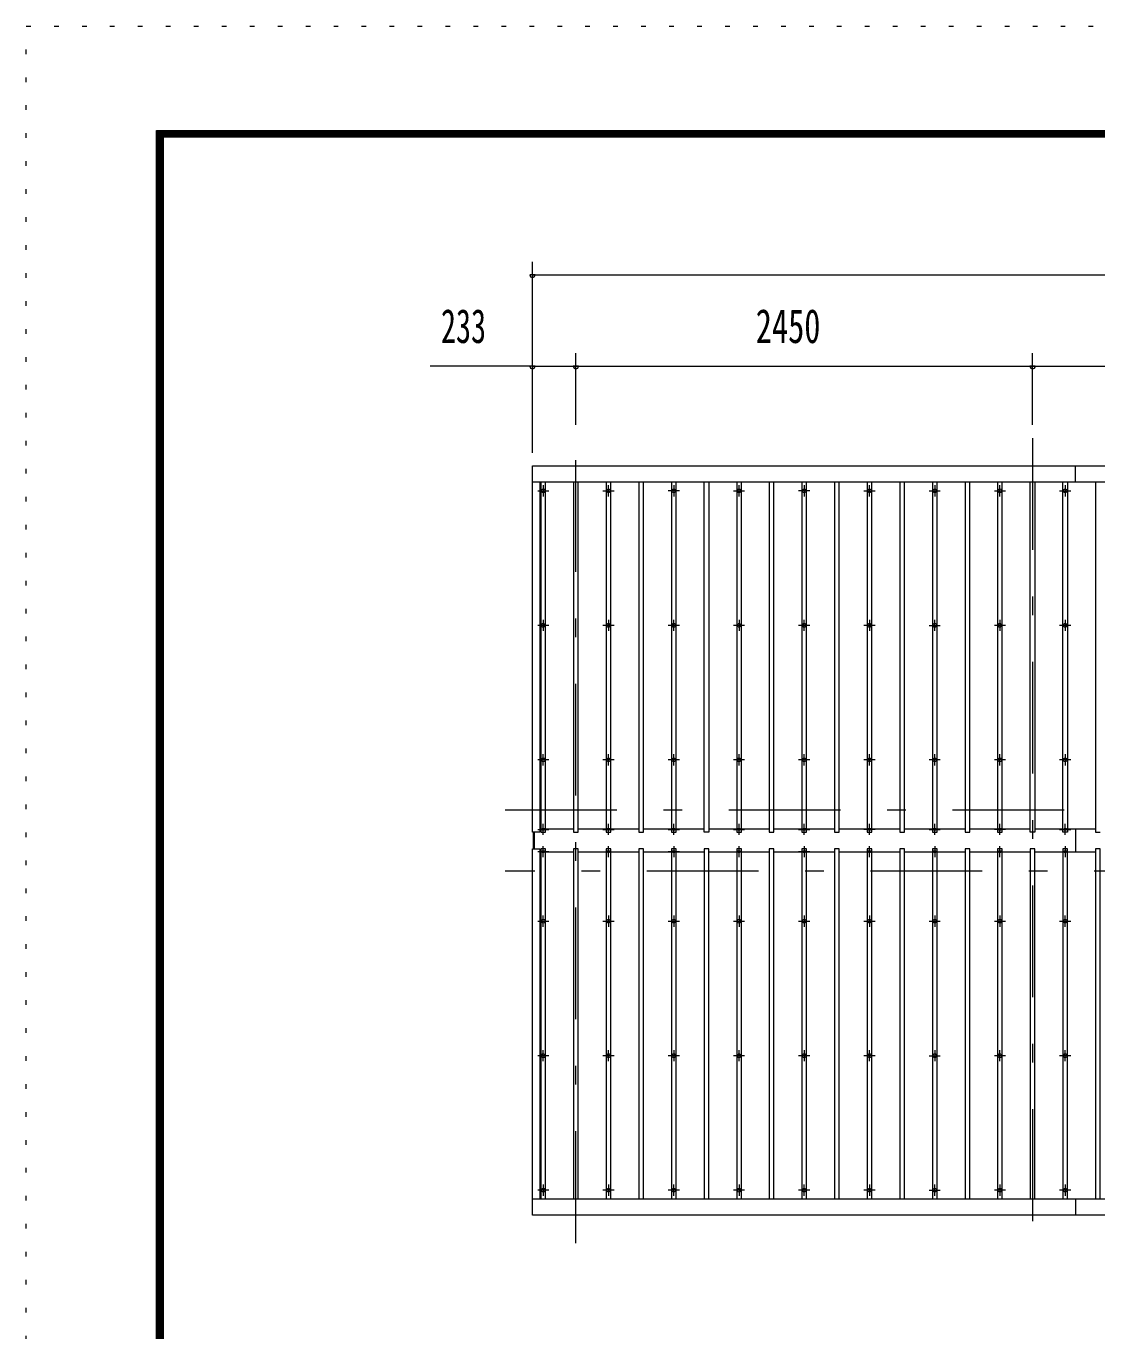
# Model space of a CAD drawing. Units: millimetres, scale not verified, with parts at other scales. Extents: x -31992 to 32005, y -14700 to 14700.
# Drawn here: x -9575 to -3830, y 7701 to 14700 of the extents above; entities that cross this region are included whole.
import ezdxf
from ezdxf.enums import TextEntityAlignment as Align

# ---------------------------------------------------------------- set-up
doc = ezdxf.new("R2010")
doc.units = ezdxf.units.MM
doc.header["$LTSCALE"] = 50
doc.linetypes.add('USER3', pattern=[24, 12, -5, 2, -5])
doc.linetypes.add('USER4', pattern=[3, 0.5, -2.5])
for name, color, linetype, lineweight in [('0-2_1-07BOLD', 7, 'Continuous', 18), ('0-3_1-27CENTER', 3, 'USER3', 18), ('0-4_1-47THIN', 4, 'Continuous', 18), ('0-5_1-57DIM', 3, 'Continuous', 18), ('0-C_F-F1PAPER', 5, 'Continuous', 18), ('0-D_F-E_J_ADD', 5, 'USER4', 18)]:
    doc.layers.add(name, color=color, linetype=linetype, lineweight=lineweight)
doc.styles.add('ＭＳ ゴシック', font='')
doc.styles.get('ＭＳ ゴシック').set_extended_font_data('MS Gothic')

msp = doc.modelspace()

# ---------------------------------------------------------------- linework, layer by layer
at = {"layer": '0-2_1-07BOLD'}
for p, q in [((-3945.06, 12253.1), (-3945.06, 12340.54)), ((3807.94, 12253.1), (-6858.06, 12253.1)), ((-6853.06, 10286.06), (-6853.06, 10377.02)), ((-6848.06, 10377.02), (-6848.06, 10286.06)), ((-3945.06, 10392.03), (-3945.06, 10271.05)), ((-6858.06, 8409.98), (3807.94, 8409.98)), ((-3945.06, 8409.98), (-3945.06, 8322.54))]:
    msp.add_line(p, q, dxfattribs=at)
for points in [[(-6858.06, 10377.02), (-6858.06, 12340.54), (3807.94, 12340.54), (3807.94, 10377.02), (3767.94, 10377.02), (3767.94, 12253.1)], [(-6818.06, 12253.1), (-6818.06, 10377.02), (-6858.06, 10377.02)], [(-6858.06, 8322.54), (-6858.06, 10286.06), (-6818.06, 10286.06), (-6818.06, 8409.98)], [(3767.94, 8409.98), (3767.94, 10286.06), (3807.94, 10286.06), (3807.94, 8322.54), (-6858.06, 8322.54)]]:
    msp.add_lwpolyline(points, dxfattribs=at)
for centre in [(-6800.06, 12207.36), (-6450.06, 12207.36), (-6100.06, 12207.36), (-5750.06, 12207.36), (-5400.06, 12207.36), (-5050.06, 12207.36), (-4700.06, 12207.36), (-4350.06, 12207.36), (-4000.06, 12207.36), (-6800.06, 11485.7), (-6450.06, 11485.7), (-6100.06, 11485.7), (-5750.06, 11485.7), (-5400.06, 11485.7), (-5050.06, 11485.7), (-4700.06, 11485.7), (-4350.06, 11485.7), (-4000.06, 11485.7), (-6800.06, 10764.04), (-6450.06, 10764.04), (-6100.06, 10764.04), (-5750.06, 10764.04), (-5400.06, 10764.04), (-5050.06, 10764.04), (-4700.06, 10764.04), (-4350.06, 10764.04), (-4000.06, 10764.04), (-6800.06, 9899.04), (-6450.06, 9899.04), (-6100.06, 9899.04), (-5750.06, 9899.04), (-5400.06, 9899.04), (-5050.06, 9899.04), (-4700.06, 9899.04), (-4350.06, 9899.04), (-4000.06, 9899.04), (-6800.06, 9177.38), (-6450.06, 9177.38), (-6100.06, 9177.38), (-5750.06, 9177.38), (-5400.06, 9177.38), (-5050.06, 9177.38), (-4700.06, 9177.38), (-4350.06, 9177.38), (-4000.06, 9177.38), (-6800.06, 8455.72), (-6450.06, 8455.72), (-6100.06, 8455.72), (-5750.06, 8455.72), (-5400.06, 8455.72), (-5050.06, 8455.72), (-4700.06, 8455.72), (-4350.06, 8455.72), (-4000.06, 8455.72)]:
    msp.add_circle(centre, 10, dxfattribs=at)
for centre, start, end in [((-6800.06, 10380.99), 46.3961, 133.6039), ((-6800.06, 10401.99), 226.39838, 313.60162), ((-6450.06, 10380.99), 46.3961, 133.6039), ((-6450.06, 10401.99), 226.39838, 313.60162), ((-6100.06, 10380.99), 46.3961, 133.6039), ((-6100.06, 10401.99), 226.39838, 313.60162), ((-5750.06, 10380.99), 46.3961, 133.6039), ((-5750.06, 10401.99), 226.39838, 313.60162), ((-5400.06, 10380.99), 46.3961, 133.6039), ((-5400.06, 10401.99), 226.39838, 313.60162), ((-5050.06, 10380.99), 46.3961, 133.6039), ((-5050.06, 10401.99), 226.39838, 313.60162), ((-4700.06, 10380.99), 46.3961, 133.6039), ((-4700.06, 10401.99), 226.39838, 313.60162), ((-4350.06, 10380.99), 46.3961, 133.6039), ((-4350.06, 10401.99), 226.39838, 313.60162), ((-4000.06, 10380.99), 46.3961, 133.6039), ((-4000.06, 10401.99), 226.39838, 313.60162), ((-6800.06, 10261.09), 46.39838, 133.60162), ((-6800.06, 10282.09), 226.3961, 313.6039), ((-6450.06, 10261.09), 46.39838, 133.60162), ((-6450.06, 10282.09), 226.3961, 313.6039), ((-6100.06, 10261.09), 46.39838, 133.60162), ((-6100.06, 10282.09), 226.3961, 313.6039), ((-5750.06, 10261.09), 46.39838, 133.60162), ((-5750.06, 10282.09), 226.3961, 313.6039), ((-5400.06, 10261.09), 46.39838, 133.60162), ((-5400.06, 10282.09), 226.3961, 313.6039), ((-5050.06, 10261.09), 46.39838, 133.60162), ((-5050.06, 10282.09), 226.3961, 313.6039), ((-4700.06, 10261.09), 46.39838, 133.60162), ((-4700.06, 10282.09), 226.3961, 313.6039), ((-4350.06, 10261.09), 46.39838, 133.60162), ((-4350.06, 10282.09), 226.3961, 313.6039), ((-4000.06, 10261.09), 46.39838, 133.60162), ((-4000.06, 10282.09), 226.3961, 313.6039)]:
    msp.add_arc(centre, 14.5, start, end, dxfattribs=at)
at = {"layer": '0-3_1-27CENTER'}
for p, q in [((-6625.06, 8172.54), (-6625.06, 12490.54)), ((-4175.06, 12490.54), (-4175.06, 8172.54)), ((-6830.06, 12207.36), (-6770.06, 12207.36)), ((-6800.06, 12237.37), (-6800.06, 12177.37)), ((-6480.06, 12207.36), (-6420.06, 12207.36)), ((-6450.06, 12177.37), (-6450.06, 12237.37)), ((-6070.06, 12207.36), (-6130.06, 12207.36)), ((-6100.06, 12237.37), (-6100.06, 12177.37)), ((-5780.06, 12207.36), (-5720.06, 12207.36)), ((-5750.06, 12177.37), (-5750.06, 12237.37)), ((-5370.06, 12207.36), (-5430.06, 12207.36)), ((-5400.06, 12237.37), (-5400.06, 12177.37)), ((-5080.06, 12207.36), (-5020.06, 12207.36)), ((-5050.06, 12177.37), (-5050.06, 12237.37)), ((-4730.06, 12207.36), (-4670.06, 12207.36)), ((-4700.06, 12237.37), (-4700.06, 12177.37)), ((-4380.06, 12207.36), (-4320.06, 12207.36)), ((-4350.06, 12177.37), (-4350.06, 12237.37)), ((-4030.06, 12207.36), (-3970.06, 12207.36)), ((-4000.06, 12237.37), (-4000.06, 12177.37)), ((-6770.06, 11485.7), (-6830.06, 11485.7)), ((-6800.06, 11515.7), (-6800.06, 11455.7)), ((-6420.06, 11485.7), (-6480.06, 11485.7)), ((-6450.06, 11515.7), (-6450.06, 11455.7)), ((-6070.06, 11485.7), (-6130.06, 11485.7)), ((-6100.06, 11455.7), (-6100.06, 11515.7)), ((-5720.06, 11485.7), (-5780.06, 11485.7)), ((-5750.06, 11515.7), (-5750.06, 11455.7)), ((-5370.06, 11485.7), (-5430.06, 11485.7)), ((-5400.06, 11455.7), (-5400.06, 11515.7)), ((-5020.06, 11485.7), (-5080.06, 11485.7)), ((-5050.06, 11515.7), (-5050.06, 11455.7)), ((-4730.06, 11485.7), (-4670.06, 11485.7)), ((-4700.06, 11455.7), (-4700.06, 11515.7)), ((-4320.06, 11485.7), (-4380.06, 11485.7)), ((-4350.06, 11515.7), (-4350.06, 11455.7)), ((-3970.06, 11485.7), (-4030.06, 11485.7)), ((-4000.06, 11515.7), (-4000.06, 11455.7)), ((-6800.06, 10734.04), (-6800.06, 10794.04)), ((-6450.06, 10734.04), (-6450.06, 10794.04)), ((-6100.06, 10734.04), (-6100.06, 10794.04)), ((-5750.06, 10734.04), (-5750.06, 10794.04)), ((-5400.06, 10734.04), (-5400.06, 10794.04)), ((-5050.06, 10734.04), (-5050.06, 10794.04)), ((-4700.06, 10734.04), (-4700.06, 10794.04)), ((-4350.06, 10734.04), (-4350.06, 10794.04)), ((-4000.06, 10794.04), (-4000.06, 10734.04)), ((-6770.06, 10764.04), (-6830.06, 10764.04)), ((-6420.06, 10764.04), (-6480.06, 10764.04)), ((-6070.06, 10764.04), (-6130.06, 10764.04)), ((-5720.06, 10764.04), (-5780.06, 10764.04)), ((-5370.06, 10764.04), (-5430.06, 10764.04)), ((-5020.06, 10764.04), (-5080.06, 10764.04)), ((-4670.06, 10764.04), (-4730.06, 10764.04)), ((-4320.06, 10764.04), (-4380.06, 10764.04)), ((-3970.06, 10764.04), (-4030.06, 10764.04)), ((-7005.06, 10496.54), (3954.94, 10496.54)), ((-6830.06, 10391.49), (-6770.06, 10391.49)), ((-6800.06, 10361.5), (-6800.06, 10421.49)), ((-6480.06, 10391.49), (-6420.06, 10391.49)), ((-6450.06, 10361.5), (-6450.06, 10421.49)), ((-6130.06, 10391.49), (-6070.06, 10391.49)), ((-6100.06, 10361.5), (-6100.06, 10421.49)), ((-5780.06, 10391.49), (-5720.06, 10391.49)), ((-5750.06, 10361.5), (-5750.06, 10421.49)), ((-5430.06, 10391.49), (-5370.06, 10391.49)), ((-5400.06, 10361.5), (-5400.06, 10421.49)), ((-5020.06, 10391.49), (-5080.06, 10391.49)), ((-5050.06, 10361.5), (-5050.06, 10421.49)), ((-4730.06, 10391.49), (-4670.06, 10391.49)), ((-4700.06, 10361.5), (-4700.06, 10421.49)), ((-4320.06, 10391.49), (-4380.06, 10391.49)), ((-4350.06, 10361.5), (-4350.06, 10421.49)), ((-4030.06, 10391.49), (-3970.06, 10391.49)), ((-4000.06, 10361.5), (-4000.06, 10421.49)), ((-6800.06, 10241.59), (-6800.06, 10301.59)), ((-6450.06, 10241.59), (-6450.06, 10301.59)), ((-6100.06, 10301.59), (-6100.06, 10241.59)), ((-5750.06, 10241.59), (-5750.06, 10301.59)), ((-5400.06, 10301.59), (-5400.06, 10241.59)), ((-5050.06, 10241.59), (-5050.06, 10301.59)), ((-4700.06, 10301.59), (-4700.06, 10241.59)), ((-4350.06, 10241.59), (-4350.06, 10301.59)), ((-4000.06, 10301.59), (-4000.06, 10241.59)), ((-6770.06, 10271.59), (-6830.06, 10271.59)), ((-6480.06, 10271.59), (-6420.06, 10271.59)), ((-6070.06, 10271.59), (-6130.06, 10271.59)), ((-5780.06, 10271.59), (-5720.06, 10271.59)), ((-5370.06, 10271.59), (-5430.06, 10271.59)), ((-5080.06, 10271.59), (-5020.06, 10271.59)), ((-4730.06, 10271.59), (-4670.06, 10271.59)), ((-4380.06, 10271.59), (-4320.06, 10271.59)), ((-4030.06, 10271.59), (-3970.06, 10271.59)), ((3954.94, 10166.54), (-7005.06, 10166.54)), ((-6830.06, 9899.04), (-6770.06, 9899.04)), ((-6800.06, 9869.04), (-6800.06, 9929.04)), ((-6480.06, 9899.04), (-6420.06, 9899.04)), ((-6450.06, 9929.04), (-6450.06, 9869.04)), ((-6130.06, 9899.04), (-6070.06, 9899.04)), ((-6100.06, 9929.04), (-6100.06, 9869.04)), ((-5780.06, 9899.04), (-5720.06, 9899.04)), ((-5750.06, 9929.04), (-5750.06, 9869.04)), ((-5430.06, 9899.04), (-5370.06, 9899.04)), ((-5400.06, 9929.04), (-5400.06, 9869.04)), ((-5080.06, 9899.04), (-5020.06, 9899.04)), ((-5050.06, 9929.04), (-5050.06, 9869.04)), ((-4730.06, 9899.04), (-4670.06, 9899.04)), ((-4700.06, 9929.04), (-4700.06, 9869.04)), ((-4380.06, 9899.04), (-4320.06, 9899.04)), ((-4350.06, 9929.04), (-4350.06, 9869.04)), ((-4030.06, 9899.04), (-3970.06, 9899.04)), ((-4000.06, 9869.04), (-4000.06, 9929.04)), ((-6770.06, 9177.38), (-6830.06, 9177.38)), ((-6800.06, 9147.38), (-6800.06, 9207.38)), ((-6420.06, 9177.38), (-6480.06, 9177.38)), ((-6450.06, 9147.38), (-6450.06, 9207.38)), ((-6070.06, 9177.38), (-6130.06, 9177.38)), ((-6100.06, 9207.38), (-6100.06, 9147.38)), ((-5720.06, 9177.38), (-5780.06, 9177.38)), ((-5750.06, 9147.38), (-5750.06, 9207.38)), ((-5370.06, 9177.38), (-5430.06, 9177.38)), ((-5400.06, 9207.38), (-5400.06, 9147.38)), ((-5020.06, 9177.38), (-5080.06, 9177.38)), ((-5050.06, 9147.38), (-5050.06, 9207.38)), ((-4730.06, 9177.38), (-4670.06, 9177.38)), ((-4700.06, 9207.38), (-4700.06, 9147.38)), ((-4320.06, 9177.38), (-4380.06, 9177.38)), ((-4350.06, 9147.38), (-4350.06, 9207.38)), ((-3970.06, 9177.38), (-4030.06, 9177.38)), ((-4000.06, 9147.38), (-4000.06, 9207.38)), ((-6800.06, 8485.72), (-6800.06, 8425.72)), ((-6450.06, 8485.72), (-6450.06, 8425.72)), ((-6100.06, 8425.72), (-6100.06, 8485.72)), ((-5750.06, 8485.72), (-5750.06, 8425.72)), ((-5400.06, 8425.72), (-5400.06, 8485.72)), ((-5050.06, 8485.72), (-5050.06, 8425.72)), ((-4700.06, 8425.72), (-4700.06, 8485.72)), ((-4350.06, 8485.72), (-4350.06, 8425.72)), ((-4000.06, 8485.72), (-4000.06, 8425.72)), ((-6770.06, 8455.72), (-6830.06, 8455.72)), ((-6420.06, 8455.72), (-6480.06, 8455.72)), ((-6070.06, 8455.72), (-6130.06, 8455.72)), ((-5720.06, 8455.72), (-5780.06, 8455.72)), ((-5370.06, 8455.72), (-5430.06, 8455.72)), ((-5020.06, 8455.72), (-5080.06, 8455.72)), ((-4730.06, 8455.72), (-4670.06, 8455.72)), ((-4320.06, 8455.72), (-4380.06, 8455.72)), ((-3970.06, 8455.72), (-4030.06, 8455.72))]:
    msp.add_line(p, q, dxfattribs=at)
at = {"layer": '0-4_1-47THIN'}
for p, q in [((-6787.56, 10377.02), (-6787.56, 12253.1)), ((-6612.56, 10377.02), (-6612.56, 12253.1)), ((-6437.56, 10377.02), (-6437.56, 12253.1)), ((-6262.56, 10377.02), (-6262.56, 12253.1)), ((-6087.56, 10377.02), (-6087.56, 12253.1)), ((-5912.56, 12253.1), (-5912.56, 10377.02)), ((-5737.56, 10377.02), (-5737.56, 12253.1)), ((-5562.56, 10377.02), (-5562.56, 12253.1)), ((-5387.56, 10377.02), (-5387.56, 12253.1)), ((-5212.56, 10377.02), (-5212.56, 12253.1)), ((-5037.56, 10377.02), (-5037.56, 12253.1)), ((-4862.56, 10377.02), (-4862.56, 12253.1)), ((-4687.56, 10377.02), (-4687.56, 12253.1)), ((-4512.56, 10377.02), (-4512.56, 12253.1)), ((-4337.56, 10377.02), (-4337.56, 12253.1)), ((-4162.56, 12253.1), (-4162.56, 10377.02)), ((-3987.56, 12253.1), (-3987.56, 10377.02)), ((-6812.56, 10392.03), (-6818.06, 10392.03)), ((-6637.56, 10392.03), (-6787.56, 10392.03)), ((-6462.56, 10392.03), (-6612.56, 10392.03)), ((-6287.56, 10392.03), (-6437.56, 10392.03)), ((-6112.56, 10392.03), (-6262.56, 10392.03)), ((-5937.56, 10392.03), (-6087.56, 10392.03)), ((-5762.56, 10392.03), (-5912.56, 10392.03)), ((-5587.56, 10392.03), (-5737.56, 10392.03)), ((-5412.56, 10392.03), (-5562.56, 10392.03)), ((-5237.56, 10392.03), (-5387.56, 10392.03)), ((-5062.56, 10392.03), (-5212.56, 10392.03)), ((-4887.56, 10392.03), (-5037.56, 10392.03)), ((-4712.56, 10392.03), (-4862.56, 10392.03)), ((-4537.56, 10392.03), (-4687.56, 10392.03)), ((-4362.56, 10392.03), (-4512.56, 10392.03)), ((-4187.56, 10392.03), (-4337.56, 10392.03)), ((-4012.56, 10392.03), (-4162.56, 10392.03)), ((-3837.56, 10392.03), (-3987.56, 10392.03)), ((-6812.56, 10271.05), (-6818.06, 10271.05)), ((-6787.56, 10271.05), (-6637.56, 10271.05)), ((-6612.56, 10271.05), (-6462.56, 10271.05)), ((-6437.56, 10271.05), (-6287.56, 10271.05)), ((-6262.56, 10271.05), (-6112.56, 10271.05)), ((-6087.56, 10271.05), (-5937.56, 10271.05)), ((-5912.56, 10271.05), (-5762.56, 10271.05)), ((-5737.56, 10271.05), (-5587.56, 10271.05)), ((-5562.56, 10271.05), (-5412.56, 10271.05)), ((-5387.56, 10271.05), (-5237.56, 10271.05)), ((-5212.56, 10271.05), (-5062.56, 10271.05)), ((-5037.56, 10271.05), (-4887.56, 10271.05)), ((-4862.56, 10271.05), (-4712.56, 10271.05)), ((-4687.56, 10271.05), (-4537.56, 10271.05)), ((-4512.56, 10271.05), (-4362.56, 10271.05)), ((-4337.56, 10271.05), (-4187.56, 10271.05)), ((-4162.56, 10271.05), (-4012.56, 10271.05)), ((-3987.56, 10271.05), (-3837.56, 10271.05))]:
    msp.add_line(p, q, dxfattribs=at)
for points in [[(-6812.56, 12253.1), (-6812.56, 10377.02), (-6787.56, 10377.02)], [(-6637.56, 12253.1), (-6637.56, 10377.02), (-6612.56, 10377.02)], [(-6462.56, 12253.1), (-6462.56, 10377.02), (-6437.56, 10377.02)], [(-6287.56, 12253.1), (-6287.56, 10377.02), (-6262.56, 10377.02)], [(-6112.56, 12253.1), (-6112.56, 10377.02), (-6087.56, 10377.02)], [(-5912.56, 10377.02), (-5937.56, 10377.02), (-5937.56, 12253.1)], [(-5762.56, 12253.1), (-5762.56, 10377.02), (-5737.56, 10377.02)], [(-5587.56, 12253.1), (-5587.56, 10377.02), (-5562.56, 10377.02)], [(-5412.56, 12253.1), (-5412.56, 10377.02), (-5387.56, 10377.02)], [(-5237.56, 12253.1), (-5237.56, 10377.02), (-5212.56, 10377.02)], [(-5062.56, 12253.1), (-5062.56, 10377.02), (-5037.56, 10377.02)], [(-4887.56, 12253.1), (-4887.56, 10377.02), (-4862.56, 10377.02)], [(-4712.56, 12253.1), (-4712.56, 10377.02), (-4687.56, 10377.02)], [(-4537.56, 12253.1), (-4537.56, 10377.02), (-4512.56, 10377.02)], [(-4362.56, 12253.1), (-4362.56, 10377.02), (-4337.56, 10377.02)], [(-4162.56, 10377.02), (-4187.56, 10377.02), (-4187.56, 12253.1)], [(-3987.56, 10377.02), (-4012.56, 10377.02), (-4012.56, 12253.1)], [(-3837.56, 12253.1), (-3837.56, 10377.02), (-3812.56, 10377.02)], [(-6787.56, 8409.98), (-6787.56, 10286.06), (-6812.56, 10286.06), (-6812.56, 8409.98)], [(-6612.56, 8409.98), (-6612.56, 10286.06), (-6637.56, 10286.06), (-6637.56, 8409.98)], [(-6437.56, 8409.98), (-6437.56, 10286.06), (-6462.56, 10286.06), (-6462.56, 8409.98)], [(-6262.56, 8409.98), (-6262.56, 10286.06), (-6287.56, 10286.06), (-6287.56, 8409.98)], [(-6087.56, 8409.98), (-6087.56, 10286.06), (-6112.56, 10286.06), (-6112.56, 8409.98)], [(-5912.56, 8409.98), (-5912.56, 10286.06), (-5937.56, 10286.06), (-5937.56, 8409.98)], [(-5737.56, 8409.98), (-5737.56, 10286.06), (-5762.56, 10286.06), (-5762.56, 8409.98)], [(-5562.56, 8409.98), (-5562.56, 10286.06), (-5587.56, 10286.06), (-5587.56, 8409.98)], [(-5387.56, 8409.98), (-5387.56, 10286.06), (-5412.56, 10286.06), (-5412.56, 8409.98)], [(-5212.56, 8409.98), (-5212.56, 10286.06), (-5237.56, 10286.06), (-5237.56, 8409.98)], [(-5037.56, 8409.98), (-5037.56, 10286.06), (-5062.56, 10286.06), (-5062.56, 8409.98)], [(-4862.56, 8409.98), (-4862.56, 10286.06), (-4887.56, 10286.06), (-4887.56, 8409.98)], [(-4687.56, 8409.98), (-4687.56, 10286.06), (-4712.56, 10286.06), (-4712.56, 8409.98)], [(-4512.56, 8409.98), (-4512.56, 10286.06), (-4537.56, 10286.06), (-4537.56, 8409.98)], [(-4337.56, 8409.98), (-4337.56, 10286.06), (-4362.56, 10286.06), (-4362.56, 8409.98)], [(-4162.56, 8409.98), (-4162.56, 10286.06), (-4187.56, 10286.06), (-4187.56, 8409.98)], [(-3987.56, 8409.98), (-3987.56, 10286.06), (-4012.56, 10286.06), (-4012.56, 8409.98)], [(-3812.56, 8409.98), (-3812.56, 10286.06), (-3837.56, 10286.06), (-3837.56, 8409.98)]]:
    msp.add_lwpolyline(points, dxfattribs=at)
at = {"layer": '0-5_1-57DIM'}
for p, q in [((-6858.06, 12410.54), (-6858.06, 13435.54)), ((-6844.06, 13365.54), (-6872.06, 13365.54)), ((-6858.06, 13365.54), (3807.94, 13365.54)), ((-6625.06, 12560.54), (-6625.06, 12945.53)), ((-4175.06, 12560.54), (-4175.06, 12945.53)), ((-6858.06, 12875.53), (-7407.56, 12875.53)), ((-6844.06, 12875.53), (-6872.06, 12875.53)), ((-6858.06, 12875.53), (-6625.06, 12875.53)), ((-6611.06, 12875.53), (-6639.06, 12875.53)), ((-6625.06, 12875.53), (-4175.06, 12875.53)), ((-4161.06, 12875.53), (-4189.06, 12875.53)), ((-4175.06, 12875.53), (-1375.06, 12875.53))]:
    msp.add_line(p, q, dxfattribs=at)
for centre in [(-6858.06, 13365.54), (-6858.06, 12875.53), (-6625.06, 12875.53), (-4175.06, 12875.53)]:
    msp.add_arc(centre, 14, 180, 0, dxfattribs=at)
at = {"layer": '0-C_F-F1PAPER'}
for points in [[(31305.49, -14000), (-8874.51, -14000), (-8874.51, 14140), (31305.49, 14140)], [(31301.98, -13996.5), (-8871.01, -13996.5), (-8871.01, 14136.5), (31301.98, 14136.5)], [(31298.49, -13993), (31298.49, 14133), (-8867.51, 14133), (-8867.51, -13993)], [(31294.99, -13989.5), (-8864.01, -13989.5), (-8864.01, 14129.5), (31294.99, 14129.5)], [(31291.49, -13986), (31291.49, 14126), (-8860.51, 14126), (-8860.51, -13986)], [(31287.99, -13982.5), (-8857.01, -13982.5), (-8857.01, 14122.5), (31287.99, 14122.5)], [(31284.48, -13979), (31284.48, 14119), (-8853.51, 14119), (-8853.51, -13979)], [(31280.99, -13975.5), (-8850.01, -13975.5), (-8850.01, 14115.5), (31280.99, 14115.5)], [(31277.49, -13972), (-8846.51, -13972), (-8846.51, 14112), (31277.49, 14112)], [(31273.99, -13968.5), (-8843.01, -13968.5), (-8843.01, 14108.5), (31273.99, 14108.5)], [(31270.49, -13965), (31270.49, 14105), (-8839.51, 14105), (-8839.51, -13965)]]:
    msp.add_lwpolyline(points, close=True, dxfattribs=at)
at = {"layer": '0-D_F-E_J_ADD'}
msp.add_lwpolyline([(32005.49, -14700), (-9574.51, -14700), (-9574.51, 14700), (32005.49, 14700)], close=True, dxfattribs=at)

# ---------------------------------------------------------------- texts
at = {"layer": '0-5_1-57DIM', "color": 7, "style": 'ＭＳ ゴシック'}
for s, width, p in [('233', 0.65, (-7349, 12945.53)), ('2450', 0.7, (-5660.47, 12945.53))]:
    msp.add_text(s, height=182.3, dxfattribs=dict(at, width=width)).set_placement(p, align=Align.BOTTOM_LEFT)

doc.saveas('drawing.dxf')
